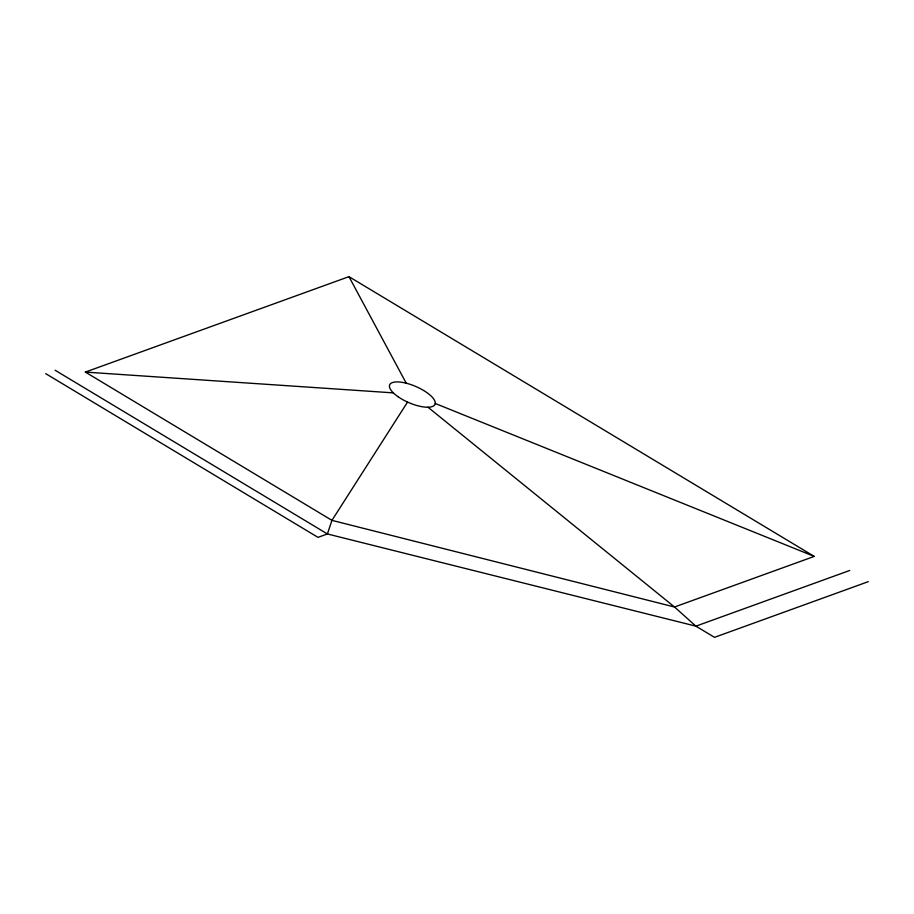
<?xml version="1.0" encoding="UTF-8"?>
<svg xmlns="http://www.w3.org/2000/svg" width="914" height="914" viewBox="0 0 914 914"><rect width="100%" height="100%" fill="white"/><g stroke="black" fill="none" stroke-linecap="round" stroke-linejoin="round"><path stroke-width="1.37" d="M407.553 402.069L331.953 520.363L327.395 533.959L317.992 537.363L45.7 373.643M85.356 372.089L348.965 276.656L814.237 556.409L674.521 606.999L331.953 520.363L85.356 372.089L393.317 392.871M849.7 570.485L695.897 626.159L327.395 533.959L55.103 370.239M868.3 581.658L714.497 637.344L695.897 626.159L674.521 606.999L427.981 407.233M435.235 403.474L814.237 556.409M348.965 276.656L406.239 383.206M397.898 396.619A24.667 8.797 23.3 0 0 434.973 404.376A24.667 8.797 23.3 0 0 404.159 382.726A24.667 8.797 23.3 0 0 397.898 396.619"/></g></svg>
